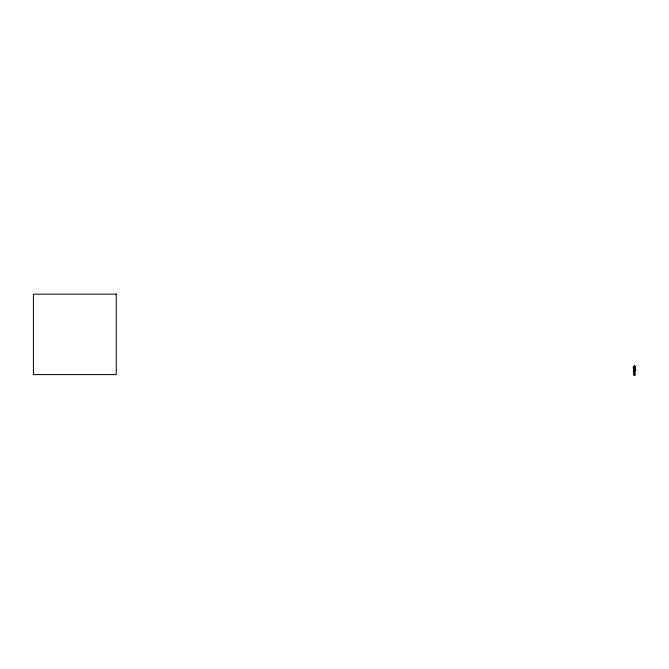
<?xml version="1.0" encoding="UTF-8"?>
<svg xmlns="http://www.w3.org/2000/svg" width="669" height="669" viewBox="0 0 669 669"><rect width="100%" height="100%" fill="white"/><g stroke="black" fill="none" stroke-linecap="round" stroke-linejoin="round"><path stroke-width="1" d="M633.777 368.243L633.777 367.816L633.551 370.191L634.371 371.395L634.429 374.138L633.702 374.816L633.668 371.078L635.124 370.626L634.563 367.833L634.413 369.405C635.609 374.799 636.428 365.742 633.384 367.649L633.242 368.101C632.841 369.48 636.344 363.995 634.388 367.281C633.727 363.785 636.186 367.549 633.752 367.616M634.605 370.977L634.329 374.807C636.336 375.184 632.18 374.314 634.229 371.144M634.245 374.807C636.186 376.037 633.969 370.183 634.756 374.222L635.257 374.682M634.02 374.046C633.484 371.094 635.157 371.621 635.55 370.484L635.19 368.335L635.475 370.685M634.455 365.943L633.459 368.142L633.66 374.063L634.99 374.849L634.229 374.18L633.869 374.74L634.229 374.18L634.981 374.682L633.702 374.816M635.266 371.42L635.098 370.275M633.643 368.711L634.137 371.119C633.401 372.123 635.023 374.916 634.187 374.122M634.63 367.465L634.045 366.512L634.647 366.01L634.822 366.428M635.032 369.505L635.032 367.833L635.274 371.195M634.68 367.281L634.672 366.294L633.794 367.323M633.384 367.649C634.404 365.935 633.175 370.108 633.777 367.816L633.627 368.067M634.321 369.363L634.212 368.31L634.371 369.865M634.521 367.524L634.421 366.947M634.396 372.926L635.124 370.626M633.685 367.607L634.513 366.662L633.175 367.808M634.764 372.742L635.098 371.086L634.521 371.052M633.861 367.306L635.174 366.244L634.103 366.829L634.547 366.562M633.903 370.701L633.719 374.13M634.321 372.181L634.948 371.295M634.664 371.036L633.668 371.078M635.04 366.378L634.354 366.771M635.408 369.932L635.55 370.484M633.652 367.064L634.521 366.386M634.705 366.353L634.07 366.227M633.418 367.44L633.844 367.649M634.429 374.138L634.881 374.782M633.585 368.335L633.493 368.703M633.593 369.045L634.011 369.882M634.697 369.756L634.797 370.233M634.563 367.833L634.488 369.305L634.563 367.833M633.819 369.02L633.61 370.559L633.819 369.02M634.848 368.075L634.655 369.439L634.848 368.075M116.247 294.151L33.45 294.151L33.45 374.607L116.247 374.607L116.247 294.151"/></g></svg>
